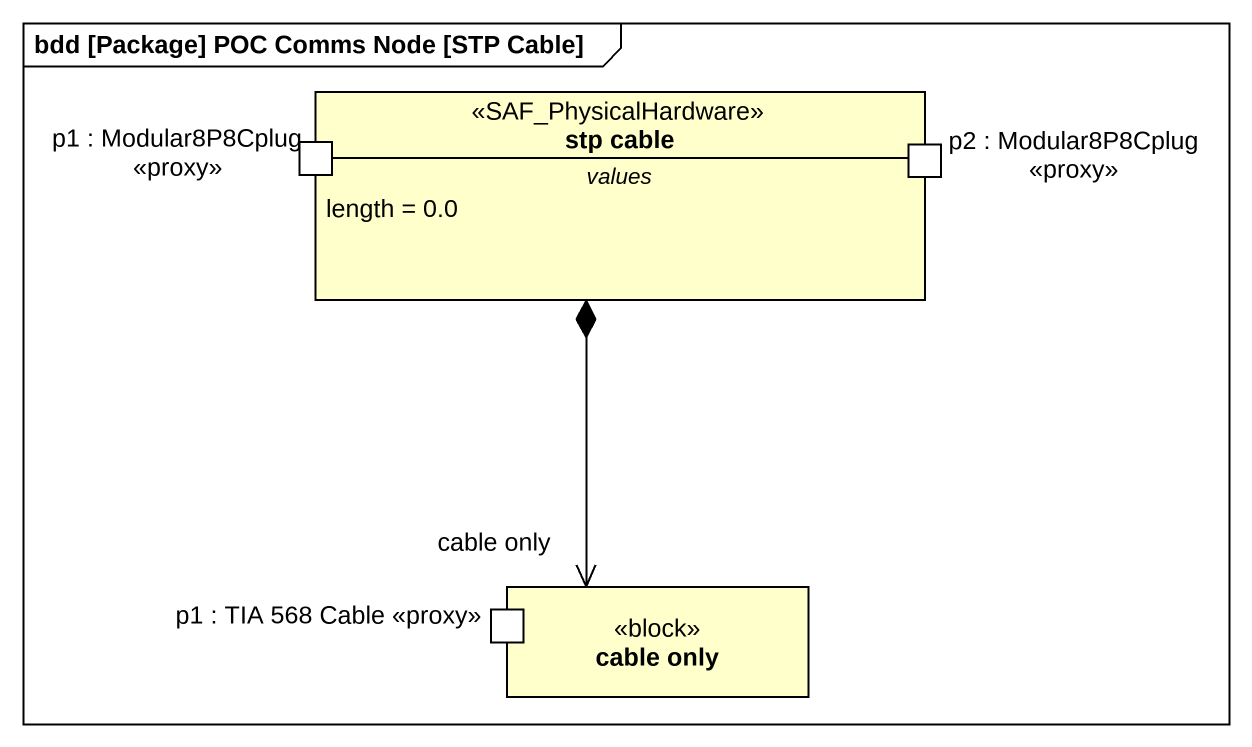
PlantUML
@startuml
mainframe bdd [Package] POC Comms Node [STP Cable]
allowmixing
hide circle
hide empty members
class "stp cable" as stp_cable <<SAF_PhysicalHardware>> {
  -- values --
  length = 0.0
  -- ports --
  p1 : Modular8P8Cplug <<proxy>>
  p2 : Modular8P8Cplug <<proxy>>
}
rectangle "cable only" as cable_only <<block>> {
  port "p1 : TIA 568 Cable <<proxy>>" as p1_TIA_568_Cable_proxy
}
stp_cable *--> "cable only" cable_only
@enduml
